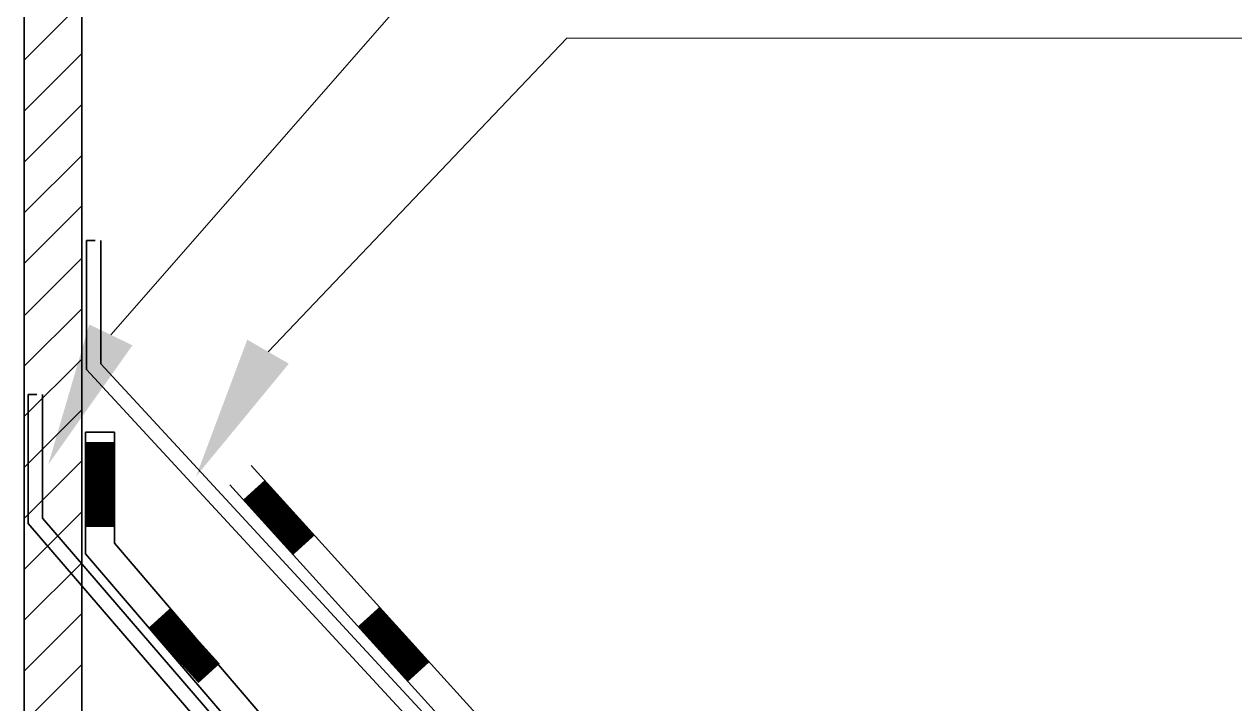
# Model space of a CAD drawing. Extents: x 594 to 813, y 174 to 240.
# Drawn here: x 627.226 to 629.21, y 226.367 to 227.481 of the extents above; entities that cross this region are included whole.
import ezdxf

# ---------------------------------------------------------------- set-up
doc = ezdxf.new("R2010")
doc.units = 0
doc.header["$MEASUREMENT"] = 0
doc.layers.get('0').update_dxf_attribs({"linetype": 'CONTINUOUS', "lineweight": 30})
for name, color, linetype, lineweight in [('5', 5, 'CONTINUOUS', 35), ('AC.REF(S). PIPING', 3, 'CONTINUOUS', 30), ('text', 72, 'CONTINUOUS', 15)]:
    doc.layers.add(name, color=color, linetype=linetype, lineweight=lineweight)
doc.layers.add('Duct', color=4, linetype='CONTINUOUS')

# ---------------------------------------------------------------- blocks, each defined once
blk = doc.blocks.new('A$C5DD3573E')
at = {"color": 0}
for p, q in [((-31660.694, -3912.531), (-31582.653, -3834.489)), ((-31660.694, -3981.51), (-31582.653, -3903.469)), ((-31660.694, -4050.49), (-31582.653, -3972.449)), ((-31660.694, -4119.47), (-31582.653, -4041.428)), ((-31660.694, -4187.848), (-31582.653, -4109.807)), ((-31660.694, -4258.857), (-31582.653, -4180.815)), ((-31660.694, -4327.235), (-31582.653, -4249.193)), ((-31660.694, -4395.389), (-31582.653, -4317.347)), ((-31660.694, -4464.369), (-31582.653, -4386.327)), ((-31660.694, -4533.348), (-31582.653, -4455.307)), ((-31660.694, -4602.328), (-31582.653, -4524.286)), ((-31660.694, -4671.308), (-31582.653, -4593.266)), ((-31660.694, -4740.287), (-31582.653, -4662.246)), ((-31660.694, -4809.267), (-31582.653, -4731.226))]:
    blk.add_line(p, q, dxfattribs=at)
at = {"layer": '5'}
for p, q in [((-31660.694, -2622.81), (-31660.694, -4303.342)), ((-31582.653, -2622.81), (-31582.653, -4303.342)), ((-31660.694, -4098.154), (-31660.694, -6603.338)), ((-31582.653, -4098.154), (-31582.653, -6603.338)), ((-31576.322, -4156.694), (-31576.322, -4331.435)), ((-31576.322, -4156.694), (-31564.616, -4156.694)), ((-31556.811, -4156.694), (-31556.811, -4323.803)), ((-31576.322, -4331.435), (-30981.467, -4975.391)), ((-31655.181, -4365.298), (-31643.475, -4365.298)), ((-31655.181, -4365.298), (-31655.181, -4540.039)), ((-31635.67, -4365.298), (-31635.67, -4532.798)), ((-31577.577, -4416.29), (-31538.556, -4416.29)), ((-31577.577, -4416.29), (-31577.577, -4581.276)), ((-31538.556, -4416.29), (-31538.556, -4566.84)), ((-31353.373, -4461.418), (-30909.496, -4950.96)), ((-31382.28, -4487.628), (-30944.177, -4970.803)), ((-31655.181, -4540.039), (-31176.671, -5095.897)), ((-31635.67, -4532.798), (-31159.223, -5086.26)), ((-31538.556, -4566.84), (-31113.255, -5062.965)), ((-31577.577, -4581.276), (-31148.283, -5082.058))]:
    blk.add_line(p, q, dxfattribs=at)
at = {"layer": '5', "const_width": 39.021}
for points in [[(-31557.914, -4544.82), (-31557.914, -4429.894)], [(-31282.183, -4569.875), (-31349.954, -4495.132)], [(-31410.12, -4743.232), (-31477.891, -4668.489)], [(-31126.057, -4741.065), (-31193.827, -4666.322)]]:
    blk.add_lwpolyline(points, dxfattribs=at)
at = {"layer": 'Duct'}
blk.add_line((-31660.694, -2622.81), (-31660.694, -6603.338), dxfattribs=at)
at = {"layer": 'text'}
for p, q in [((-31543.308, -4284.612), (-30756.293, -3384.714)), ((-31330.265, -4307.423), (-30925.433, -3882.474)), ((-30925.433, -3882.474), (-29645.808, -3882.474)), ((-31556.811, -4323.803), (-30964.132, -4965.404))]:
    blk.add_line(p, q, dxfattribs=at)
for points in [[(-31514.022, -4298.743), (-31572.595, -4270.481), (-31628.093, -4460.331)], [(-31302.104, -4323.681), (-31358.426, -4291.164), (-31427.817, -4476.388)]]:
    blk.add_solid(points, dxfattribs=at)

msp = doc.modelspace()

# ---------------------------------------------------------------- block references
at = {"layer": 'AC.REF(S). PIPING', "linetype": 'Continuous', "xscale": 0.0012099999999862, "yscale": 0.0012099999999862, "zscale": 0.0012099999999862}
msp.add_blockref('A$C5DD3573E', (665.5351, 232.1557), dxfattribs=at)

doc.saveas('drawing.dxf')
